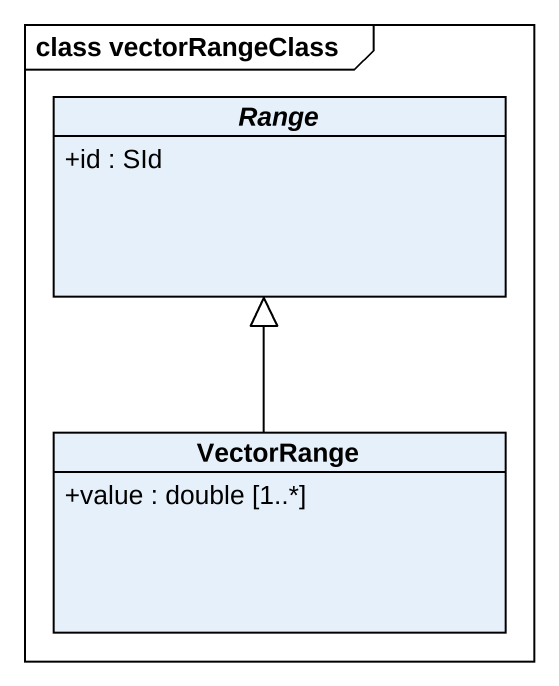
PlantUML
@startuml
mainframe class vectorRangeClass
hide circle
hide empty members
skinparam classAttributeIconSize 0
abstract class Range {
  +id : SId
}
class VectorRange {
  +value : double [1..*]
}
VectorRange -up-|> Range
@enduml
